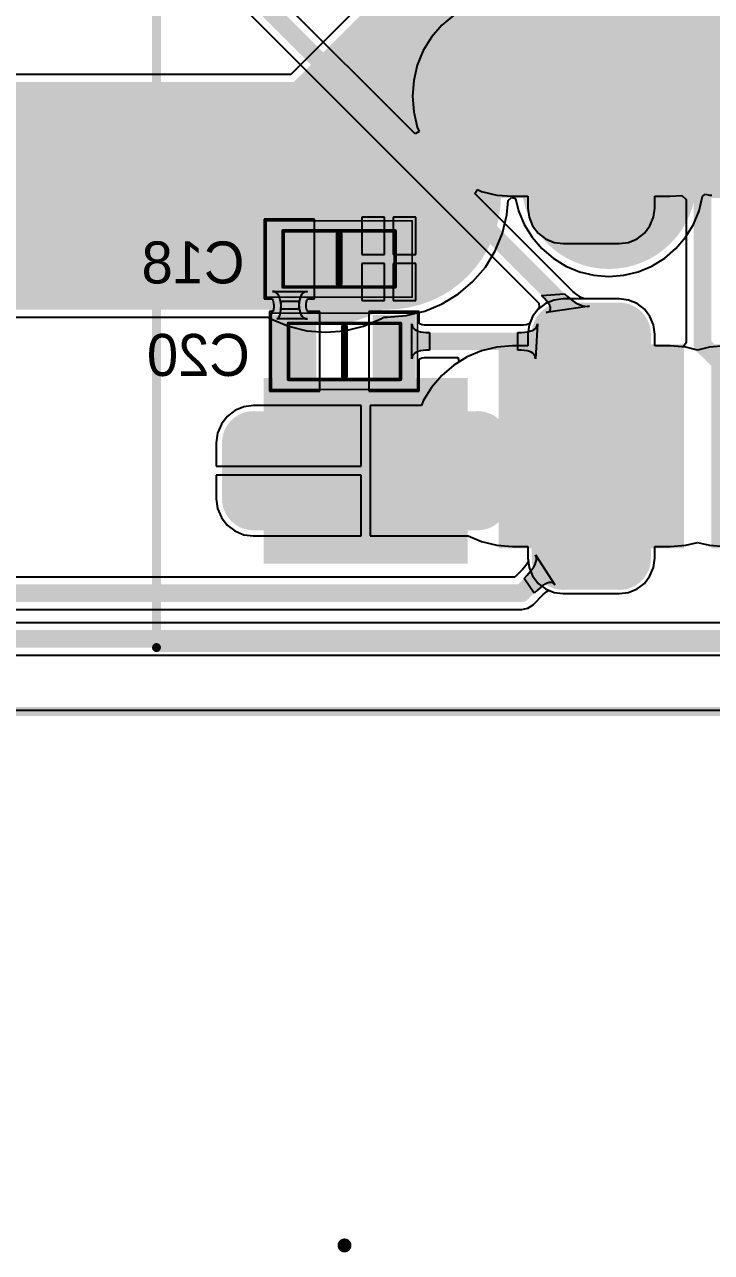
# Model space of a CAD drawing. Header units: millimetres. Extents: x 0.26 to 7.33, y 1.06 to 4.59.
# Drawn here: x 5.642 to 6.415, y 1.062 to 2.443 of the extents above; entities that cross this region are included whole.
import ezdxf

# ---------------------------------------------------------------- set-up
doc = ezdxf.new("R2010")
doc.units = ezdxf.units.MM
doc.header["$MEASUREMENT"] = 0
for name, color, linetype in [('BottomLayer', 5, 'Continuous'), ('BottomOverlay', 54, 'Continuous'), ('BottomPaste', 16, 'Continuous'), ('BottomSolder', 6, 'Continuous'), ('Mechanical15', 56, 'Continuous'), ('Mechanical16', 56, 'Continuous'), ('Mechanical20', 56, 'Continuous'), ('MultiLayer', 9, 'Continuous'), ('PadHoleLayer', 156, 'Continuous'), ('TopLayer', 1, 'Continuous'), ('TopOverlay', 2, 'Continuous'), ('TopSolder', 216, 'Continuous'), ('ViaHoleLayer', 16, 'Continuous')]:
    doc.layers.add(name, color=color, linetype=linetype)

# ---------------------------------------------------------------- blocks, each defined once
blk = doc.blocks.new('55_13_16')
at = {"layer": 'BottomLayer', "const_width": 0.0315}
for points in [[(0.9272, -0.4833, 1), (0.9587, -0.4833, 1)], [(1.0689, -0.4833, 1), (1.1004, -0.4833, 1)], [(1.3209, -0.4833, 1), (1.3524, -0.4833, 1)], [(0.9272, -0.5463, 1), (0.9587, -0.5463, 1)], [(1.0689, -0.5463, 1), (1.1004, -0.5463, 1)], [(1.3209, -0.5463, 1), (1.3524, -0.5463, 1)], [(1.1909, -0.6427, 1), (1.2224, -0.6427, 1)], [(1.2539, -0.6427, 1), (1.2854, -0.6427, 1)], [(1.1909, -0.8947, 1), (1.2224, -0.8947, 1)], [(1.2539, -0.8947, 1), (1.2854, -0.8947, 1)]]:
    blk.add_lwpolyline(points, format="xyb", close=True, dxfattribs=at)
at = {"layer": 'BottomLayer'}
for points in [[(0.9429, -0.5778), (0.9429, -0.4518), (0.6909, -0.5778), (0.6909, -0.4518)], [(1.3366, -0.5778), (1.3366, -0.4518), (1.0846, -0.5778), (1.0846, -0.4518)], [(0.9744, -0.5463), (0.9744, -0.4833), (0.6594, -0.5463), (0.6594, -0.4833)], [(1.3681, -0.5463), (1.3681, -0.4833), (1.0531, -0.5463), (1.0531, -0.4833)], [(1.2067, -0.9262), (1.2697, -0.9262), (1.2067, -0.6112), (1.2697, -0.6112)], [(1.1752, -0.8947), (1.3012, -0.8947), (1.1752, -0.6427), (1.3012, -0.6427)]]:
    blk.add_solid(points, dxfattribs=at)
at = {"layer": 'BottomSolder', "const_width": 0.0355}
for points in [[(0.9252, -0.4833, 1), (0.9607, -0.4833, 1)], [(1.0669, -0.4833, 1), (1.1024, -0.4833, 1)], [(1.3189, -0.4833, 1), (1.3544, -0.4833, 1)], [(0.9252, -0.5463, 1), (0.9607, -0.5463, 1)], [(1.0669, -0.5463, 1), (1.1024, -0.5463, 1)], [(1.3189, -0.5463, 1), (1.3544, -0.5463, 1)], [(1.1889, -0.6427, 1), (1.2244, -0.6427, 1)], [(1.2519, -0.6427, 1), (1.2874, -0.6427, 1)], [(1.1889, -0.8947, 1), (1.2244, -0.8947, 1)], [(1.2519, -0.8947, 1), (1.2874, -0.8947, 1)]]:
    blk.add_lwpolyline(points, format="xyb", close=True, dxfattribs=at)
at = {"layer": 'BottomSolder'}
for points in [[(0.9429, -0.5818), (0.9429, -0.4478), (0.6909, -0.5818), (0.6909, -0.4478)], [(1.3366, -0.5818), (1.3366, -0.4478), (1.0846, -0.5818), (1.0846, -0.4478)], [(0.9784, -0.5463), (0.9784, -0.4833), (0.6554, -0.5463), (0.6554, -0.4833)], [(1.3721, -0.5463), (1.3721, -0.4833), (1.0491, -0.5463), (1.0491, -0.4833)], [(1.2067, -0.9302), (1.2697, -0.9302), (1.2067, -0.6072), (1.2697, -0.6072)], [(1.1712, -0.8947), (1.3052, -0.8947), (1.1712, -0.6427), (1.3052, -0.6427)]]:
    blk.add_solid(points, dxfattribs=at)
at = {"layer": 'Mechanical15', "const_width": 0.01}
for points in [[(1.437, -1.0039), (1.437, 0.0984)], [(1.437, -1.0039), (0.1969, -1.0039)]]:
    blk.add_lwpolyline(points, dxfattribs=at)
at = {"layer": 'Mechanical15', "const_width": 0.005}
blk.add_lwpolyline([(1.4345, -1.0039, 1), (1.4395, -1.0039, 1)], format="xyb", close=True, dxfattribs=at)
blk.add_lwpolyline([(1.4345, -1.0039, 1), (1.4395, -1.0039, 1)], format="xyb", close=True, dxfattribs=at)
at = {"layer": 'MultiLayer', "const_width": 0.0315}
for points in [[(0.9272, -0.4833, 1), (0.9587, -0.4833, 1)], [(1.0689, -0.4833, 1), (1.1004, -0.4833, 1)], [(1.3209, -0.4833, 1), (1.3524, -0.4833, 1)], [(0.9272, -0.5463, 1), (0.9587, -0.5463, 1)], [(1.0689, -0.5463, 1), (1.1004, -0.5463, 1)], [(1.3209, -0.5463, 1), (1.3524, -0.5463, 1)], [(1.1909, -0.6427, 1), (1.2224, -0.6427, 1)], [(1.2539, -0.6427, 1), (1.2854, -0.6427, 1)], [(1.1909, -0.8947, 1), (1.2224, -0.8947, 1)], [(1.2539, -0.8947, 1), (1.2854, -0.8947, 1)]]:
    blk.add_lwpolyline(points, format="xyb", close=True, dxfattribs=at)
at = {"layer": 'MultiLayer'}
for points in [[(0.9429, -0.5778), (0.9429, -0.4518), (0.6909, -0.5778), (0.6909, -0.4518)], [(1.3366, -0.5778), (1.3366, -0.4518), (1.0846, -0.5778), (1.0846, -0.4518)], [(0.9744, -0.5463), (0.9744, -0.4833), (0.6594, -0.5463), (0.6594, -0.4833)], [(1.3681, -0.5463), (1.3681, -0.4833), (1.0531, -0.5463), (1.0531, -0.4833)], [(1.2067, -0.9262), (1.2697, -0.9262), (1.2067, -0.6112), (1.2697, -0.6112)], [(1.1752, -0.8947), (1.3012, -0.8947), (1.1752, -0.6427), (1.3012, -0.6427)]]:
    blk.add_solid(points, dxfattribs=at)
at = {"layer": 'PadHoleLayer', "const_width": 0.0522}
for points in [[(0.9316, -0.1973), (0.7023, -0.1973, -1), (0.7023, -0.3538), (0.9316, -0.3538, -1)], [(1.3253, -0.1973), (1.096, -0.1973, -1), (1.096, -0.3538), (1.3253, -0.3538, -1)], [(0.9316, -0.4365), (0.7023, -0.4365, -1), (0.7023, -0.593), (0.9316, -0.593, -1)], [(1.3253, -0.4365), (1.096, -0.4365, -1), (1.096, -0.593), (1.3253, -0.593, -1)], [(1.3164, -0.8834), (1.3164, -0.654, -1), (1.1599, -0.654), (1.1599, -0.8834, -1)]]:
    blk.add_lwpolyline(points, format="xyb", close=True, dxfattribs=at)
at = {"layer": 'TopLayer', "const_width": 0.0315}
for points in [[(0.9272, -0.4833, 1), (0.9587, -0.4833, 1)], [(1.0689, -0.4833, 1), (1.1004, -0.4833, 1)], [(1.3209, -0.4833, 1), (1.3524, -0.4833, 1)], [(0.9272, -0.5463, 1), (0.9587, -0.5463, 1)], [(1.0689, -0.5463, 1), (1.1004, -0.5463, 1)], [(1.3209, -0.5463, 1), (1.3524, -0.5463, 1)], [(1.1909, -0.6427, 1), (1.2224, -0.6427, 1)], [(1.2539, -0.6427, 1), (1.2854, -0.6427, 1)], [(1.1909, -0.8947, 1), (1.2224, -0.8947, 1)], [(1.2539, -0.8947, 1), (1.2854, -0.8947, 1)]]:
    blk.add_lwpolyline(points, format="xyb", close=True, dxfattribs=at)
at = {"layer": 'TopLayer'}
for points in [[(0.9429, -0.5778), (0.9429, -0.4518), (0.6909, -0.5778), (0.6909, -0.4518)], [(1.3366, -0.5778), (1.3366, -0.4518), (1.0846, -0.5778), (1.0846, -0.4518)], [(0.9744, -0.5463), (0.9744, -0.4833), (0.6594, -0.5463), (0.6594, -0.4833)], [(1.3681, -0.5463), (1.3681, -0.4833), (1.0531, -0.5463), (1.0531, -0.4833)], [(1.2067, -0.9262), (1.2697, -0.9262), (1.2067, -0.6112), (1.2697, -0.6112)], [(1.1752, -0.8947), (1.3012, -0.8947), (1.1752, -0.6427), (1.3012, -0.6427)]]:
    blk.add_solid(points, dxfattribs=at)
at = {"layer": 'TopOverlay', "const_width": 0.01}
for points in [[(1.437, -1.0039), (1.437, 0.0984)], [(1.437, -1.0039), (0.1969, -1.0039)]]:
    blk.add_lwpolyline(points, dxfattribs=at)
at = {"layer": 'TopOverlay', "const_width": 0.005}
blk.add_lwpolyline([(1.4345, -1.0039, 1), (1.4395, -1.0039, 1)], format="xyb", close=True, dxfattribs=at)
blk.add_lwpolyline([(1.4345, -1.0039, 1), (1.4395, -1.0039, 1)], format="xyb", close=True, dxfattribs=at)
at = {"layer": 'TopSolder', "const_width": 0.0355}
for points in [[(0.9252, -0.4833, 1), (0.9607, -0.4833, 1)], [(1.0669, -0.4833, 1), (1.1024, -0.4833, 1)], [(1.3189, -0.4833, 1), (1.3544, -0.4833, 1)], [(0.9252, -0.5463, 1), (0.9607, -0.5463, 1)], [(1.0669, -0.5463, 1), (1.1024, -0.5463, 1)], [(1.3189, -0.5463, 1), (1.3544, -0.5463, 1)], [(1.1889, -0.6427, 1), (1.2244, -0.6427, 1)], [(1.2519, -0.6427, 1), (1.2874, -0.6427, 1)], [(1.1889, -0.8947, 1), (1.2244, -0.8947, 1)], [(1.2519, -0.8947, 1), (1.2874, -0.8947, 1)]]:
    blk.add_lwpolyline(points, format="xyb", close=True, dxfattribs=at)
at = {"layer": 'TopSolder'}
for points in [[(0.9429, -0.5818), (0.9429, -0.4478), (0.6909, -0.5818), (0.6909, -0.4478)], [(1.3366, -0.5818), (1.3366, -0.4478), (1.0846, -0.5818), (1.0846, -0.4478)], [(0.9784, -0.5463), (0.9784, -0.4833), (0.6554, -0.5463), (0.6554, -0.4833)], [(1.3721, -0.5463), (1.3721, -0.4833), (1.0491, -0.5463), (1.0491, -0.4833)], [(1.2067, -0.9302), (1.2697, -0.9302), (1.2067, -0.6072), (1.2697, -0.6072)], [(1.1712, -0.8947), (1.3052, -0.8947), (1.1712, -0.6427), (1.3052, -0.6427)]]:
    blk.add_solid(points, dxfattribs=at)
blk = doc.blocks.new('CAPC3216X170N_B_25')
at = {"layer": 'BottomLayer'}
for points in [[(-0.0762, 0.0368), (-0.0762, -0.0368), (-0.0356, 0.0368), (-0.0356, -0.0368)], [(0.0356, 0.0368), (0.0356, -0.0368), (0.0762, 0.0368), (0.0762, -0.0368)]]:
    blk.add_solid(points, dxfattribs=at)
at = {"layer": 'BottomOverlay', "const_width": 0.00787}
blk.add_lwpolyline([(0, -0.0276), (0, 0.0276)], dxfattribs=at)
at = {"layer": 'BottomOverlay', "const_width": 0.00394}
for points in [[(-0.002, 0.0276, 1), (0.002, 0.0276, 1)], [(-0.002, -0.0276, 1), (0.002, -0.0276, 1)]]:
    blk.add_lwpolyline(points, format="xyb", close=True, dxfattribs=at)
at = {"layer": 'BottomPaste'}
for points in [[(-0.0762, 0.0368), (-0.0762, -0.0368), (-0.0356, 0.0368), (-0.0356, -0.0368)], [(0.0356, 0.0368), (0.0356, -0.0368), (0.0762, 0.0368), (0.0762, -0.0368)]]:
    blk.add_solid(points, dxfattribs=at)
at = {"layer": 'BottomSolder'}
for points in [[(-0.0802, 0.0408), (-0.0802, -0.0408), (-0.0316, 0.0408), (-0.0316, -0.0408)], [(0.0316, 0.0408), (0.0316, -0.0408), (0.0802, 0.0408), (0.0802, -0.0408)]]:
    blk.add_solid(points, dxfattribs=at)
at = {"layer": 'Mechanical15', "const_width": 0.00394}
for points in [[(-0.063, -0.0315), (-0.063, 0.0315)], [(-0.063, 0.0315), (0.063, 0.0315)], [(0.063, -0.0315), (0.063, 0.0315)], [(-0.063, -0.0315), (0.063, -0.0315)]]:
    blk.add_lwpolyline(points, dxfattribs=at)
at = {"layer": 'Mechanical15', "const_width": 0.00197}
for points in [[(-0.064, 0.0315, 1), (-0.062, 0.0315, 1)], [(-0.064, 0.0315, 1), (-0.062, 0.0315, 1)], [(0.062, 0.0315, 1), (0.064, 0.0315, 1)], [(0.062, 0.0315, 1), (0.064, 0.0315, 1)], [(-0.064, -0.0315, 1), (-0.062, -0.0315, 1)], [(-0.064, -0.0315, 1), (-0.062, -0.0315, 1)], [(0.062, -0.0315, 1), (0.064, -0.0315, 1)], [(0.062, -0.0315, 1), (0.064, -0.0315, 1)]]:
    blk.add_lwpolyline(points, format="xyb", close=True, dxfattribs=at)
at = {"layer": 'Mechanical16', "const_width": 0.00197}
for points in [[(-0.0821, -0.0429), (-0.0821, 0.0429)], [(-0.0821, 0.0429), (0.0821, 0.0429)], [(0.0821, -0.0429), (0.0821, 0.0429)], [(-0.0821, -0.0429), (0.0821, -0.0429)]]:
    blk.add_lwpolyline(points, dxfattribs=at)
at = {"layer": 'Mechanical16', "const_width": 0.000984}
for points in [[(-0.0826, 0.0429, 1), (-0.0816, 0.0429, 1)], [(-0.0826, 0.0429, 1), (-0.0816, 0.0429, 1)], [(0.0816, 0.0429, 1), (0.0826, 0.0429, 1)], [(0.0816, 0.0429, 1), (0.0826, 0.0429, 1)], [(-0.0826, -0.0429, 1), (-0.0816, -0.0429, 1)], [(-0.0826, -0.0429, 1), (-0.0816, -0.0429, 1)], [(0.0816, -0.0429, 1), (0.0826, -0.0429, 1)], [(0.0816, -0.0429, 1), (0.0826, -0.0429, 1)]]:
    blk.add_lwpolyline(points, format="xyb", close=True, dxfattribs=at)
blk = doc.blocks.new('CAPC3216X170N_B_27')
at = {"layer": 'BottomLayer'}
for points in [[(-0.0762, 0.0368), (-0.0762, -0.0368), (-0.0356, 0.0368), (-0.0356, -0.0368)], [(0.0356, 0.0368), (0.0356, -0.0368), (0.0762, 0.0368), (0.0762, -0.0368)]]:
    blk.add_solid(points, dxfattribs=at)
at = {"layer": 'BottomOverlay', "const_width": 0.00787}
blk.add_lwpolyline([(0, 0.0276), (0, -0.0276)], dxfattribs=at)
at = {"layer": 'BottomOverlay', "const_width": 0.00394}
for points in [[(-0.002, 0.0276, 1), (0.002, 0.0276, 1)], [(-0.002, -0.0276, 1), (0.002, -0.0276, 1)]]:
    blk.add_lwpolyline(points, format="xyb", close=True, dxfattribs=at)
at = {"layer": 'BottomPaste'}
for points in [[(-0.0762, 0.0368), (-0.0762, -0.0368), (-0.0356, 0.0368), (-0.0356, -0.0368)], [(0.0356, 0.0368), (0.0356, -0.0368), (0.0762, 0.0368), (0.0762, -0.0368)]]:
    blk.add_solid(points, dxfattribs=at)
at = {"layer": 'BottomSolder'}
for points in [[(-0.0802, 0.0408), (-0.0802, -0.0408), (-0.0316, 0.0408), (-0.0316, -0.0408)], [(0.0316, 0.0408), (0.0316, -0.0408), (0.0802, 0.0408), (0.0802, -0.0408)]]:
    blk.add_solid(points, dxfattribs=at)
at = {"layer": 'Mechanical15', "const_width": 0.00394}
for points in [[(-0.063, 0.0315), (-0.063, -0.0315)], [(0.063, 0.0315), (-0.063, 0.0315)], [(0.063, 0.0315), (0.063, -0.0315)], [(0.063, -0.0315), (-0.063, -0.0315)]]:
    blk.add_lwpolyline(points, dxfattribs=at)
at = {"layer": 'Mechanical15', "const_width": 0.00197}
for points in [[(-0.064, 0.0315, 1), (-0.062, 0.0315, 1)], [(-0.064, 0.0315, 1), (-0.062, 0.0315, 1)], [(0.062, 0.0315, 1), (0.064, 0.0315, 1)], [(0.062, 0.0315, 1), (0.064, 0.0315, 1)], [(-0.064, -0.0315, 1), (-0.062, -0.0315, 1)], [(-0.064, -0.0315, 1), (-0.062, -0.0315, 1)], [(0.062, -0.0315, 1), (0.064, -0.0315, 1)], [(0.062, -0.0315, 1), (0.064, -0.0315, 1)]]:
    blk.add_lwpolyline(points, format="xyb", close=True, dxfattribs=at)
at = {"layer": 'Mechanical16', "const_width": 0.00197}
for points in [[(-0.0821, 0.0429), (-0.0821, -0.0429)], [(0.0821, 0.0429), (-0.0821, 0.0429)], [(0.0821, 0.0429), (0.0821, -0.0429)], [(0.0821, -0.0429), (-0.0821, -0.0429)]]:
    blk.add_lwpolyline(points, dxfattribs=at)
at = {"layer": 'Mechanical16', "const_width": 0.000984}
for points in [[(-0.0826, 0.0429, 1), (-0.0816, 0.0429, 1)], [(-0.0826, 0.0429, 1), (-0.0816, 0.0429, 1)], [(0.0816, 0.0429, 1), (0.0826, 0.0429, 1)], [(0.0816, 0.0429, 1), (0.0826, 0.0429, 1)], [(-0.0826, -0.0429, 1), (-0.0816, -0.0429, 1)], [(-0.0826, -0.0429, 1), (-0.0816, -0.0429, 1)], [(0.0816, -0.0429, 1), (0.0826, -0.0429, 1)], [(0.0816, -0.0429, 1), (0.0826, -0.0429, 1)]]:
    blk.add_lwpolyline(points, format="xyb", close=True, dxfattribs=at)

msp = doc.modelspace()

# ---------------------------------------------------------------- linework, layer by layer
at = {"layer": 'BottomLayer'}
for p, q in [((6.0817, 2.3196), (5.7842, 2.6171)), ((5.7531, 2.5967), (6.2206, 2.1293)), ((6.1249, 2.4532), (6.1115, 2.4418)), ((6.1115, 2.4418), (6.1, 2.4283)), ((6.1, 2.4283), (6.0907, 2.4132)), ((6.0907, 2.4132), (6.084, 2.3969)), ((6.084, 2.3969), (6.0799, 2.3797)), ((6.0799, 2.3797), (6.0785, 2.3621)), ((6.0785, 2.3621), (6.0799, 2.3444)), ((6.0799, 2.3444), (6.084, 2.3273)), ((6.086, 2.3224), (6.0817, 2.3196)), ((6.084, 2.3273), (6.086, 2.3224)), ((6.1486, 2.2527), (6.1515, 2.2569)), ((6.259, 2.1423), (6.1486, 2.2527)), ((6.1515, 2.2569), (6.1563, 2.2549)), ((6.1563, 2.2549), (6.1735, 2.2508)), ((6.1735, 2.2508), (6.1911, 2.2494)), ((6.1911, 2.2494), (6.2084, 2.2494)), ((6.2084, 2.2494), (6.2084, 2.2361)), ((6.3511, 2.2361), (6.3511, 2.2494)), ((6.3511, 2.2494), (6.3683, 2.2494)), ((6.3683, 2.2494), (6.3815, 2.2504)), ((6.3815, 2.2504), (6.3865, 2.2459)), ((6.3865, 2.2459), (6.3865, 2.0845)), ((5.9684, 2.2238), (5.9118, 2.2238)), ((5.9118, 2.2238), (5.9118, 2.1342)), ((5.9684, 2.1425), (5.9684, 2.2238)), ((6.0469, 2.2258), (6.0216, 2.2258)), ((6.0216, 2.2258), (6.0216, 2.184)), ((6.0469, 2.184), (6.0469, 2.2258)), ((6.0822, 2.2258), (6.0569, 2.2258)), ((6.0569, 2.2258), (6.0569, 2.184)), ((6.0822, 2.184), (6.0822, 2.2258)), ((6.2084, 2.2361), (6.2097, 2.2258)), ((6.2097, 2.2258), (6.2137, 2.2162)), ((6.3457, 2.2162), (6.3497, 2.2258)), ((6.3497, 2.2258), (6.3511, 2.2361)), ((6.2137, 2.2162), (6.2201, 2.2079)), ((6.3394, 2.2079), (6.3457, 2.2162)), ((6.2201, 2.2079), (6.2283, 2.2016)), ((6.2283, 2.2016), (6.2379, 2.1976)), ((6.2379, 2.1976), (6.2482, 2.1963)), ((6.2482, 2.1963), (6.3112, 2.1963)), ((6.3112, 2.1963), (6.3215, 2.1976)), ((6.3215, 2.1976), (6.3311, 2.2016)), ((6.3311, 2.2016), (6.3394, 2.2079)), ((6.0216, 2.184), (6.0469, 2.184)), ((6.0569, 2.184), (6.0822, 2.184)), ((6.0469, 2.174), (6.0216, 2.174)), ((6.0216, 2.174), (6.0216, 2.1322)), ((6.0469, 2.1322), (6.0469, 2.174)), ((6.0822, 2.174), (6.0569, 2.174)), ((6.0569, 2.174), (6.0569, 2.1322)), ((6.0822, 2.1322), (6.0822, 2.174)), ((5.9229, 2.1422), (5.921, 2.1424)), ((5.921, 2.1424), (5.9603, 2.1423)), ((5.9245, 2.1416), (5.9229, 2.1422)), ((5.926, 2.1406), (5.9245, 2.1416)), ((5.9273, 2.1392), (5.926, 2.1406)), ((5.9553, 2.1405), (5.954, 2.1392)), ((5.9567, 2.1415), (5.9553, 2.1405)), ((5.9584, 2.1421), (5.9567, 2.1415)), ((5.9603, 2.1423), (5.9584, 2.1421)), ((5.9684, 2.1423), (5.9684, 2.1425)), ((5.9684, 2.1421), (5.9684, 2.1423)), ((5.9684, 2.1342), (5.9684, 2.1421)), ((6.2637, 2.1385), (6.259, 2.1423)), ((5.9118, 2.1342), (5.9208, 2.1342)), ((5.9208, 2.1342), (5.9211, 2.1338)), ((5.9211, 2.1338), (5.9215, 2.1327)), ((5.9215, 2.1327), (5.922, 2.131)), ((5.922, 2.131), (5.9223, 2.1287)), ((5.9223, 2.1287), (5.9225, 2.1271)), ((5.9225, 2.1271), (5.9225, 2.1256)), ((5.9284, 2.1375), (5.9273, 2.1392)), ((5.9293, 2.1353), (5.9284, 2.1375)), ((5.9299, 2.1327), (5.9293, 2.1353)), ((5.9304, 2.1297), (5.9299, 2.1327)), ((5.9307, 2.1264), (5.9304, 2.1297)), ((5.9304, 2.1213), (5.9308, 2.1276)), ((5.9308, 2.1226), (5.9307, 2.1264)), ((5.9308, 2.1314), (5.9505, 2.1314)), ((5.9308, 2.1276), (5.9308, 2.1314)), ((5.9505, 2.1314), (5.9506, 2.1276)), ((5.9506, 2.1264), (5.9505, 2.1226)), ((5.9509, 2.1297), (5.9506, 2.1264)), ((5.9506, 2.1276), (5.9509, 2.1243)), ((5.9514, 2.1327), (5.9509, 2.1297)), ((5.9521, 2.1352), (5.9514, 2.1327)), ((5.9529, 2.1374), (5.9521, 2.1352)), ((5.954, 2.1392), (5.9529, 2.1374)), ((5.9589, 2.1271), (5.959, 2.1287)), ((5.9589, 2.1269), (5.9589, 2.1271)), ((5.959, 2.1253), (5.9589, 2.1269)), ((5.959, 2.1287), (5.9594, 2.1309)), ((5.9594, 2.1309), (5.9598, 2.1326)), ((5.9598, 2.1326), (5.9603, 2.1337)), ((5.9603, 2.1337), (5.9605, 2.1341)), ((5.9605, 2.1341), (5.961, 2.1342)), ((5.961, 2.1342), (5.9684, 2.1342)), ((6.0216, 2.1322), (6.0469, 2.1322)), ((6.0569, 2.1322), (6.0822, 2.1322)), ((6.2206, 2.1293), (6.221, 2.1251)), ((6.2238, 2.1379), (6.2497, 2.1398)), ((6.227, 2.1346), (6.2238, 2.1379)), ((6.2295, 2.1316), (6.227, 2.1346)), ((6.2315, 2.1289), (6.2295, 2.1316)), ((6.2329, 2.1266), (6.2315, 2.1289)), ((6.2337, 2.1245), (6.2329, 2.1266)), ((6.2497, 2.1398), (6.2528, 2.1368)), ((6.2528, 2.1368), (6.2588, 2.1319)), ((6.2588, 2.1319), (6.2617, 2.13)), ((6.2617, 2.13), (6.2645, 2.1284)), ((6.266, 2.137), (6.2637, 2.1385)), ((6.2645, 2.1284), (6.2673, 2.1272)), ((6.2682, 2.1357), (6.266, 2.137)), ((6.2673, 2.1272), (6.27, 2.1263)), ((6.2702, 2.1348), (6.2682, 2.1357)), ((6.2721, 2.1342), (6.2702, 2.1348)), ((6.3112, 2.1342), (6.2721, 2.1342)), ((6.2721, 2.1342), (6.2721, 2.1342)), ((6.3215, 2.1328), (6.3112, 2.1342)), ((6.3311, 2.1289), (6.3215, 2.1328)), ((6.3394, 2.1225), (6.3311, 2.1289)), ((5.9219, 2.1198), (5.9178, 2.1198)), ((5.9178, 2.1198), (5.9178, 2.1119)), ((5.922, 2.1201), (5.9219, 2.1198)), ((5.9223, 2.1221), (5.922, 2.1201)), ((5.9225, 2.1256), (5.9223, 2.1221)), ((5.9277, 2.1125), (5.9284, 2.1135)), ((5.9284, 2.1135), (5.9291, 2.1148)), ((5.9291, 2.1148), (5.9296, 2.1166)), ((5.9296, 2.1166), (5.93, 2.1188)), ((5.93, 2.1188), (5.9304, 2.1213)), ((5.9505, 2.1226), (5.9308, 2.1226)), ((5.9509, 2.1243), (5.9514, 2.1213)), ((5.9514, 2.1213), (5.9521, 2.1187)), ((5.9521, 2.1187), (5.953, 2.1165)), ((5.953, 2.1165), (5.9541, 2.1148)), ((5.9541, 2.1148), (5.9553, 2.1134)), ((5.9553, 2.1134), (5.9568, 2.1124)), ((5.9594, 2.123), (5.959, 2.1253)), ((5.9598, 2.1213), (5.9594, 2.123)), ((5.9603, 2.1202), (5.9598, 2.1213)), ((5.9605, 2.1198), (5.9603, 2.1202)), ((5.9744, 2.1198), (5.9605, 2.1198)), ((5.9744, 2.0302), (5.9744, 2.1198)), ((6.0862, 2.1198), (6.0296, 2.1198)), ((6.0296, 2.1198), (6.0296, 2.0302)), ((6.0862, 2.1061), (6.0862, 2.1198)), ((6.2137, 2.1143), (6.2118, 2.1095)), ((6.2201, 2.1225), (6.2137, 2.1143)), ((6.2203, 2.1227), (6.2201, 2.1225)), ((6.221, 2.1251), (6.2203, 2.1227)), ((6.2776, 2.1258), (6.2289, 2.1189)), ((6.2289, 2.1189), (6.231, 2.1194)), ((6.231, 2.1194), (6.2326, 2.1202)), ((6.2326, 2.1202), (6.2335, 2.1213)), ((6.2335, 2.1213), (6.2339, 2.1228)), ((6.2339, 2.1228), (6.2337, 2.1245)), ((6.27, 2.1263), (6.2726, 2.1258)), ((6.2726, 2.1258), (6.2751, 2.1256)), ((6.2751, 2.1256), (6.2776, 2.1258)), ((6.3457, 2.1143), (6.3394, 2.1225)), ((6.3497, 2.1047), (6.3457, 2.1143)), ((5.9178, 2.1119), (5.9178, 2.1117)), ((5.9178, 2.1117), (5.9178, 2.1115)), ((5.9178, 2.1115), (5.9178, 2.0302)), ((5.9259, 2.1117), (5.9269, 2.1119)), ((5.9604, 2.1116), (5.9259, 2.1117)), ((5.9269, 2.1119), (5.9277, 2.1125)), ((5.9568, 2.1124), (5.9585, 2.1118)), ((5.9585, 2.1118), (5.9604, 2.1116)), ((6.0779, 2.0666), (6.0779, 2.106)), ((6.0779, 2.106), (6.0781, 2.1041)), ((6.0781, 2.1041), (6.0787, 2.1024)), ((6.0787, 2.1024), (6.0797, 2.101)), ((6.0797, 2.101), (6.0811, 2.0997)), ((6.0811, 2.0997), (6.0829, 2.0986)), ((6.0866, 2.1059), (6.0862, 2.1061)), ((6.0877, 2.1055), (6.0866, 2.1059)), ((6.0894, 2.105), (6.0877, 2.1055)), ((6.0916, 2.1046), (6.0894, 2.105)), ((6.0933, 2.1045), (6.0916, 2.1046)), ((6.2021, 2.1045), (6.0933, 2.1045)), ((6.2039, 2.1046), (6.2021, 2.1045)), ((6.2065, 2.105), (6.2039, 2.1046)), ((6.2085, 2.1055), (6.2065, 2.105)), ((6.2099, 2.106), (6.2085, 2.1055)), ((6.2104, 2.1063), (6.2099, 2.106)), ((6.2117, 2.1094), (6.2104, 2.1063)), ((6.2118, 2.1095), (6.2117, 2.1095)), ((6.2117, 2.1095), (6.2117, 2.1094)), ((6.2133, 2.0986), (6.2153, 2.0997)), ((6.2153, 2.0997), (6.2169, 2.1009)), ((6.2191, 2.1059), (6.2168, 2.0666)), ((6.2169, 2.1009), (6.218, 2.1024)), ((6.218, 2.1024), (6.2188, 2.1041)), ((6.2188, 2.1041), (6.2191, 2.1059)), ((6.3511, 2.0944), (6.3497, 2.1047)), ((6.0829, 2.0986), (6.0851, 2.0977)), ((6.0851, 2.0977), (6.0876, 2.097)), ((6.0876, 2.097), (6.0906, 2.0965)), ((6.0906, 2.0965), (6.094, 2.0962)), ((6.094, 2.0962), (6.0977, 2.0961)), ((6.0977, 2.0961), (6.0977, 2.0765)), ((6.197, 2.0765), (6.1972, 2.0961)), ((6.1972, 2.0961), (6.2012, 2.0962)), ((6.2012, 2.0962), (6.2049, 2.0965)), ((6.2049, 2.0965), (6.2081, 2.097)), ((6.2081, 2.097), (6.2109, 2.0977)), ((6.2109, 2.0977), (6.2133, 2.0986)), ((6.3511, 2.0811), (6.3511, 2.0944)), ((6.0797, 2.0716), (6.0787, 2.0702)), ((6.0811, 2.0729), (6.0797, 2.0716)), ((6.0829, 2.074), (6.0811, 2.0729)), ((6.0851, 2.0749), (6.0829, 2.074)), ((6.0876, 2.0756), (6.0851, 2.0749)), ((6.0906, 2.0761), (6.0876, 2.0756)), ((6.094, 2.0764), (6.0906, 2.0761)), ((6.0977, 2.0765), (6.094, 2.0764)), ((6.2009, 2.0764), (6.197, 2.0765)), ((6.2043, 2.0761), (6.2009, 2.0764)), ((6.2074, 2.0756), (6.2043, 2.0761)), ((6.21, 2.0749), (6.2074, 2.0756)), ((6.2122, 2.074), (6.21, 2.0749)), ((6.2139, 2.0729), (6.2122, 2.074)), ((6.2153, 2.0716), (6.2139, 2.0729)), ((6.2162, 2.0702), (6.2153, 2.0716)), ((6.3683, 2.0811), (6.3511, 2.0811)), ((6.3819, 2.08), (6.3683, 2.0811)), ((6.3833, 2.0807), (6.3819, 2.08)), ((6.3865, 2.0845), (6.3833, 2.0807)), ((6.0781, 2.0685), (6.0779, 2.0666)), ((6.0787, 2.0702), (6.0781, 2.0685)), ((6.0862, 2.0665), (6.0866, 2.0667)), ((6.0862, 2.0302), (6.0862, 2.0665)), ((6.0866, 2.0667), (6.0877, 2.0671)), ((6.0877, 2.0671), (6.0894, 2.0676)), ((6.0894, 2.0676), (6.0916, 2.068)), ((6.0916, 2.068), (6.0933, 2.0681)), ((6.0933, 2.0681), (6.1297, 2.0681)), ((6.1249, 2.0595), (6.1115, 2.048)), ((6.1311, 2.0633), (6.1249, 2.0595)), ((6.1297, 2.0681), (6.1311, 2.0633)), ((6.2167, 2.0685), (6.2162, 2.0702)), ((6.2168, 2.0666), (6.2167, 2.0685)), ((6.1115, 2.048), (6.1, 2.0346)), ((5.9178, 2.0302), (5.9744, 2.0302)), ((6.0296, 2.0302), (6.0862, 2.0302)), ((6.1, 2.0346), (6.0907, 2.0195)), ((6.0907, 2.0195), (6.0885, 2.0142)), ((5.8789, 2.0086), (5.8702, 2.0019)), ((5.889, 2.0127), (5.8789, 2.0086)), ((5.8998, 2.0142), (5.889, 2.0127)), ((6.0208, 2.0142), (5.8998, 2.0142)), ((6.0208, 1.9458), (6.0208, 2.0142)), ((6.0885, 2.0142), (6.0308, 2.0142)), ((6.0308, 2.0142), (6.0308, 1.9408)), ((5.8636, 1.9932), (5.8594, 1.9831)), ((5.8702, 2.0019), (5.8636, 1.9932)), ((5.8594, 1.9831), (5.8579, 1.9723)), ((5.8579, 1.9723), (5.8579, 1.9458)), ((5.8579, 1.9458), (6.0208, 1.9458)), ((6.0208, 1.9358), (5.8579, 1.9358)), ((5.8579, 1.9358), (5.8579, 1.9093)), ((6.0208, 1.8675), (6.0208, 1.9358)), ((6.0308, 1.9408), (6.0308, 1.8675)), ((5.8579, 1.9093), (5.8594, 1.8985)), ((5.8594, 1.8985), (5.8636, 1.8884)), ((5.8636, 1.8884), (5.8702, 1.8797)), ((5.8702, 1.8797), (5.8789, 1.8731)), ((5.8789, 1.8731), (5.889, 1.8689)), ((5.889, 1.8689), (5.8998, 1.8675)), ((5.8998, 1.8675), (6.0208, 1.8675)), ((6.0308, 1.8675), (6.1412, 1.8675)), ((6.1412, 1.8675), (6.1563, 1.8612)), ((6.1563, 1.8612), (6.1735, 1.8571)), ((6.1735, 1.8571), (6.1911, 1.8557)), ((6.1911, 1.8557), (6.2084, 1.8557)), ((6.2084, 1.8557), (6.2084, 1.8424)), ((6.3511, 1.8424), (6.3511, 1.8557)), ((6.3511, 1.8557), (6.3683, 1.8557)), ((6.3683, 1.8557), (6.3859, 1.8571)), ((6.3859, 1.8571), (6.3993, 1.8603)), ((6.3993, 1.8603), (6.4127, 1.8571)), ((6.4127, 1.8571), (6.4303, 1.8557)), ((6.2079, 1.8369), (6.2064, 1.8346)), ((6.2089, 1.8387), (6.2079, 1.8369)), ((6.2084, 1.8424), (6.2089, 1.8387)), ((6.2164, 1.8354), (6.2174, 1.838)), ((6.2177, 1.8444), (6.2168, 1.8462)), ((6.2168, 1.8462), (6.2387, 1.8126)), ((6.2174, 1.838), (6.218, 1.8403)), ((6.2181, 1.8425), (6.2177, 1.8444)), ((6.218, 1.8403), (6.2181, 1.8425)), ((6.3497, 1.8321), (6.3511, 1.8424)), ((6.2022, 1.8296), (6.1938, 1.8212)), ((6.2064, 1.8346), (6.2022, 1.8296)), ((6.2042, 1.8198), (6.2076, 1.8233)), ((6.2076, 1.8233), (6.2129, 1.8297)), ((6.2129, 1.8297), (6.2149, 1.8327)), ((6.2149, 1.8327), (6.2164, 1.8354)), ((6.3457, 1.8225), (6.3497, 1.8321)), ((6.1938, 1.8212), (4.7705, 1.8212)), ((6.2155, 1.8033), (6.2042, 1.8198)), ((6.2221, 1.8093), (6.219, 1.8066)), ((6.2251, 1.8116), (6.2221, 1.8093)), ((6.2277, 1.8133), (6.2251, 1.8116)), ((6.2302, 1.8145), (6.2277, 1.8133)), ((6.2324, 1.8151), (6.2302, 1.8145)), ((6.2343, 1.8153), (6.2324, 1.8151)), ((6.236, 1.8149), (6.2343, 1.8153)), ((6.2375, 1.814), (6.236, 1.8149)), ((6.2387, 1.8126), (6.2375, 1.814)), ((6.3311, 1.8079), (6.3394, 1.8142)), ((6.3394, 1.8142), (6.3457, 1.8225)), ((6.2142, 1.7902), (6.2256, 1.8015)), ((6.219, 1.8066), (6.2155, 1.8033)), ((6.2256, 1.8015), (6.2273, 1.803)), ((6.2273, 1.803), (6.2297, 1.8049)), ((6.2297, 1.8049), (6.2317, 1.8062)), ((6.2317, 1.8062), (6.2321, 1.8063)), ((6.2321, 1.8063), (6.2379, 1.8039)), ((6.2379, 1.8039), (6.2482, 1.8026)), ((6.2482, 1.8026), (6.3112, 1.8026)), ((6.3112, 1.8026), (6.3215, 1.8039)), ((6.3215, 1.8039), (6.3311, 1.8079)), ((4.2449, 1.7849), (6.2014, 1.7849)), ((6.2014, 1.7849), (6.2083, 1.7862)), ((6.2014, 1.7849), (6.2014, 1.7849)), ((6.2083, 1.7862), (6.2142, 1.7902)), ((6.7332, 1.7698), (4.1439, 1.7698)), ((4.1363, 1.7335), (6.7407, 1.7335)), ((7.325, 1.6725), (0.2775, 1.6663))]:
    msp.add_line(p, q, dxfattribs=at)
at = {"layer": 'BottomLayer', "const_width": 0.0197}
for points in [[(5.766, 2.6096), (6.2797, 2.0959)], [(6.4047, 2.0825), (6.4047, 2.4866)], [(5.9407, 2.0643), (5.9407, 2.1667)], [(6.286, 2.0481), (6.286, 2.1129)], [(6.062, 2.0863), (6.2478, 2.0863)], [(6.2478, 2.0863), (6.286, 2.0481)], [(6.4047, 2.0825), (6.5189, 1.9684)], [(6.2797, 1.9164), (6.2797, 1.9684)], [(6.2797, 1.9164), (6.3055, 1.9422)], [(6.3055, 1.9072), (6.3055, 1.9422)], [(6.2014, 1.8031), (6.3055, 1.9072)], [(4.2449, 1.8031), (6.2014, 1.8031)], [(4.1363, 1.7517), (6.7407, 1.7517)]]:
    msp.add_lwpolyline(points, dxfattribs=at)
at = {"layer": 'BottomLayer'}
for points, const_width in [([(5.9357, 2.1667, 1), (5.9456, 2.1667, 1)], 0.00984), ([(6.2811, 2.1129, 1), (6.2909, 2.1129, 1)], 0.00984), ([(6.2748, 2.0959, 1), (6.2846, 2.0959, 1)], 0.00984), ([(6.0571, 2.0863, 1), (6.0669, 2.0863, 1)], 0.00984), ([(6.2429, 2.0863, 1), (6.2527, 2.0863, 1)], 0.00984), ([(6.2429, 2.0863, 1), (6.2527, 2.0863, 1)], 0.00984), ([(6.3998, 2.0825, 1), (6.4096, 2.0825, 1)], 0.00984), ([(6.3998, 2.0825, 1), (6.4096, 2.0825, 1)], 0.00984), ([(5.9357, 2.0643, 1), (5.9456, 2.0643, 1)], 0.00984), ([(6.2811, 2.0481, 1), (6.2909, 2.0481, 1)], 0.00984), ([(6.2811, 2.0481, 1), (6.2909, 2.0481, 1)], 0.00984), ([(6.2748, 1.9684, 1), (6.2846, 1.9684, 1)], 0.00984), ([(6.3006, 1.9422, 1), (6.3105, 1.9422, 1)], 0.00984), ([(6.3006, 1.9422, 1), (6.3105, 1.9422, 1)], 0.00984), ([(6.2748, 1.9164, 1), (6.2846, 1.9164, 1)], 0.00984), ([(6.2748, 1.9164, 1), (6.2846, 1.9164, 1)], 0.00984), ([(6.3006, 1.9072, 1), (6.3105, 1.9072, 1)], 0.00984), ([(6.3006, 1.9072, 1), (6.3105, 1.9072, 1)], 0.00984), ([(6.1965, 1.8031, 1), (6.2063, 1.8031, 1)], 0.00984), ([(6.1965, 1.8031, 1), (6.2063, 1.8031, 1)], 0.00984), ([(5.9982, 1.0697, 1), (6.006, 1.0697, 1)], 0.00787)]:
    msp.add_lwpolyline(points, format="xyb", close=True, dxfattribs=dict(at, const_width=const_width))
at = {"layer": 'Mechanical20', "const_width": 0.01}
msp.add_lwpolyline([(0.302, 1.67), (7.325, 1.67)], dxfattribs=at)
at = {"layer": 'MultiLayer', "const_width": 0.00787}
msp.add_lwpolyline([(5.9982, 1.0697, 1), (6.006, 1.0697, 1)], format="xyb", close=True, dxfattribs=at)
at = {"layer": 'TopLayer'}
for p, q in [((6.1028, 2.5475), (5.9416, 2.3864)), ((5.9416, 2.3864), (4.641, 2.3864)), ((6.4048, 2.2494), (6.4082, 2.2519)), ((6.4082, 2.2519), (6.4127, 2.2508)), ((6.4127, 2.2508), (6.4151, 2.2506)), ((6.1848, 2.2287), (6.1861, 2.2446)), ((6.1861, 2.2446), (6.1899, 2.2479)), ((6.1899, 2.2479), (6.1946, 2.2468)), ((6.1946, 2.2468), (6.1979, 2.2332)), ((6.4009, 2.2332), (6.4048, 2.2494)), ((6.1798, 2.2079), (6.1848, 2.2287)), ((6.1979, 2.2332), (6.2043, 2.2177)), ((6.3945, 2.2177), (6.4009, 2.2332)), ((6.2043, 2.2177), (6.213, 2.2034)), ((6.3858, 2.2034), (6.3945, 2.2177)), ((6.1716, 2.1881), (6.1798, 2.2079)), ((6.213, 2.2034), (6.2239, 2.1907)), ((6.3749, 2.1907), (6.3858, 2.2034)), ((6.1605, 2.1698), (6.1716, 2.1881)), ((6.2239, 2.1907), (6.2367, 2.1798)), ((6.3622, 2.1798), (6.3749, 2.1907)), ((6.1466, 2.1536), (6.1605, 2.1698)), ((6.2367, 2.1798), (6.2509, 2.171)), ((6.2509, 2.171), (6.2664, 2.1646)), ((6.3324, 2.1646), (6.3479, 2.171)), ((6.3479, 2.171), (6.3622, 2.1798)), ((6.2664, 2.1646), (6.2827, 2.1607)), ((6.2827, 2.1607), (6.2994, 2.1594)), ((6.2994, 2.1594), (6.3161, 2.1607)), ((6.3161, 2.1607), (6.3324, 2.1646)), ((6.1303, 2.1397), (6.1466, 2.1536)), ((6.0923, 2.1203), (6.112, 2.1285)), ((6.112, 2.1285), (6.1303, 2.1397)), ((6.2283, 2.1289), (6.2201, 2.1225)), ((6.2379, 2.1328), (6.2283, 2.1289)), ((6.2482, 2.1342), (6.2379, 2.1328)), ((6.3112, 2.1342), (6.2482, 2.1342)), ((6.3215, 2.1328), (6.3112, 2.1342)), ((6.3311, 2.1289), (6.3215, 2.1328)), ((6.3394, 2.1225), (6.3311, 2.1289)), ((4.6556, 2.1136), (5.9157, 2.1136)), ((5.9157, 2.1136), (5.9192, 2.1115)), ((6.043, 2.1115), (6.0465, 2.1136)), ((6.0465, 2.1136), (6.0501, 2.1136)), ((6.0501, 2.1136), (6.0715, 2.1153)), ((6.0715, 2.1153), (6.0923, 2.1203)), ((6.2137, 2.1143), (6.2097, 2.1047)), ((6.2201, 2.1225), (6.2137, 2.1143)), ((6.3457, 2.1143), (6.3394, 2.1225)), ((6.3497, 2.1047), (6.3457, 2.1143)), ((5.9192, 2.1115), (5.939, 2.1033)), ((5.939, 2.1033), (5.9598, 2.0983)), ((6.0025, 2.0983), (6.0233, 2.1033)), ((6.0233, 2.1033), (6.043, 2.1115)), ((6.2097, 2.1047), (6.2084, 2.0944)), ((6.3511, 2.0944), (6.3497, 2.1047)), ((5.9598, 2.0983), (5.9811, 2.0966)), ((5.9811, 2.0966), (6.0025, 2.0983)), ((6.2084, 2.0944), (6.2084, 2.0811)), ((6.3511, 2.0811), (6.3511, 2.0944)), ((6.1563, 2.0755), (6.14, 2.0688)), ((6.1735, 2.0797), (6.1563, 2.0755)), ((6.1911, 2.0811), (6.1735, 2.0797)), ((6.2084, 2.0811), (6.1911, 2.0811)), ((6.3683, 2.0811), (6.3511, 2.0811)), ((6.3859, 2.0797), (6.3683, 2.0811)), ((6.3993, 2.0765), (6.3859, 2.0797)), ((6.4127, 2.0797), (6.3993, 2.0765)), ((6.4303, 2.0811), (6.4127, 2.0797)), ((6.1249, 2.0595), (6.1115, 2.048)), ((6.14, 2.0688), (6.1249, 2.0595)), ((6.1115, 2.048), (6.1, 2.0346)), ((6.1, 2.0346), (6.0907, 2.0195)), ((6.0907, 2.0195), (6.0885, 2.0142)), ((5.8789, 2.0086), (5.8702, 2.0019)), ((5.889, 2.0127), (5.8789, 2.0086)), ((5.8998, 2.0142), (5.889, 2.0127)), ((6.0208, 2.0142), (5.8998, 2.0142)), ((6.0208, 1.9458), (6.0208, 2.0142)), ((6.0885, 2.0142), (6.0308, 2.0142)), ((6.0308, 2.0142), (6.0308, 1.9408)), ((5.8636, 1.9932), (5.8594, 1.9831)), ((5.8702, 2.0019), (5.8636, 1.9932)), ((5.8594, 1.9831), (5.8579, 1.9723)), ((5.8579, 1.9723), (5.8579, 1.9458)), ((5.8579, 1.9458), (6.0208, 1.9458)), ((6.0208, 1.9358), (5.8579, 1.9358)), ((5.8579, 1.9358), (5.8579, 1.9093)), ((6.0208, 1.8675), (6.0208, 1.9358)), ((6.0308, 1.9408), (6.0308, 1.8675)), ((5.8579, 1.9093), (5.8594, 1.8985)), ((5.8594, 1.8985), (5.8636, 1.8884)), ((5.8636, 1.8884), (5.8702, 1.8797)), ((5.8702, 1.8797), (5.8789, 1.8731)), ((5.8789, 1.8731), (5.889, 1.8689)), ((5.889, 1.8689), (5.8998, 1.8675)), ((5.8998, 1.8675), (6.0208, 1.8675)), ((6.0308, 1.8675), (6.1412, 1.8675)), ((6.1412, 1.8675), (6.1563, 1.8612)), ((6.1563, 1.8612), (6.1735, 1.8571)), ((6.1735, 1.8571), (6.1911, 1.8557)), ((6.1911, 1.8557), (6.2084, 1.8557)), ((6.2084, 1.8557), (6.2084, 1.8424)), ((6.3511, 1.8424), (6.3511, 1.8557)), ((6.3511, 1.8557), (6.3683, 1.8557)), ((6.3683, 1.8557), (6.3859, 1.8571)), ((6.3859, 1.8571), (6.3993, 1.8603)), ((6.3993, 1.8603), (6.4127, 1.8571)), ((6.4127, 1.8571), (6.4303, 1.8557)), ((6.2084, 1.8424), (6.2097, 1.8321)), ((6.3497, 1.8321), (6.3511, 1.8424)), ((6.2097, 1.8321), (6.2137, 1.8225)), ((6.3457, 1.8225), (6.3497, 1.8321)), ((6.2137, 1.8225), (6.2201, 1.8142)), ((6.2201, 1.8142), (6.2283, 1.8079)), ((6.3311, 1.8079), (6.3394, 1.8142)), ((6.3394, 1.8142), (6.3457, 1.8225)), ((6.2283, 1.8079), (6.2379, 1.8039)), ((6.2379, 1.8039), (6.2482, 1.8026)), ((6.2482, 1.8026), (6.3112, 1.8026)), ((6.3112, 1.8026), (6.3215, 1.8039)), ((6.3215, 1.8039), (6.3311, 1.8079)), ((7.325, 1.6713), (0.279, 1.6713))]:
    msp.add_line(p, q, dxfattribs=at)
for points, const_width in [([(6.1992, 2.4511), (6.269, 2.5142)], 0.2559), ([(6.2994, 2.2661), (6.2994, 2.5513)], 0.1969), ([(5.9811, 2.233), (6.1992, 2.4511)], 0.2559), ([(4.641, 2.25), (6.0501, 2.25)], 0.2559)]:
    msp.add_lwpolyline(points, dxfattribs=dict(at, const_width=const_width))
for points, const_width in [([(6.205, 2.5142, 1), (6.333, 2.5142, 1)], 0.128), ([(6.1352, 2.4511, 1), (6.2632, 2.4511, 1)], 0.128), ([(6.1352, 2.4511, 1), (6.2632, 2.4511, 1)], 0.128), ([(5.9861, 2.25, 1), (6.1141, 2.25, 1)], 0.128), ([(6.2502, 2.2661, 1), (6.3486, 2.2661, 1)], 0.0984), ([(5.9171, 2.233, 1), (6.0451, 2.233, 1)], 0.128), ([(5.9982, 1.0697, 1), (6.006, 1.0697, 1)], 0.00787)]:
    msp.add_lwpolyline(points, format="xyb", close=True, dxfattribs=dict(at, const_width=const_width))
at = {"layer": 'ViaHoleLayer', "const_width": 0.00591}
msp.add_lwpolyline([(5.9992, 1.0697, 1), (6.0051, 1.0697, 1)], format="xyb", close=True, dxfattribs=at)

# ---------------------------------------------------------------- block references
for name, p, rotation in [('55_13_16', (6.7945, 3.179), 270), ('CAPC3216X170N_B_27', (5.996, 2.179), 180), ('CAPC3216X170N_B_25', (6.002, 2.075), 360)]:
    msp.add_blockref(name, p, dxfattribs=dict(rotation=rotation))

# ---------------------------------------------------------------- texts
at = {"layer": 'BottomOverlay', "text_generation_flag": 2}
for s, p in [('C18', (5.8897, 2.1514)), ('C20', (5.8957, 2.0474))]:
    msp.add_text(s, height=0.04724, dxfattribs=at).set_placement(p)

doc.saveas('drawing.dxf')
